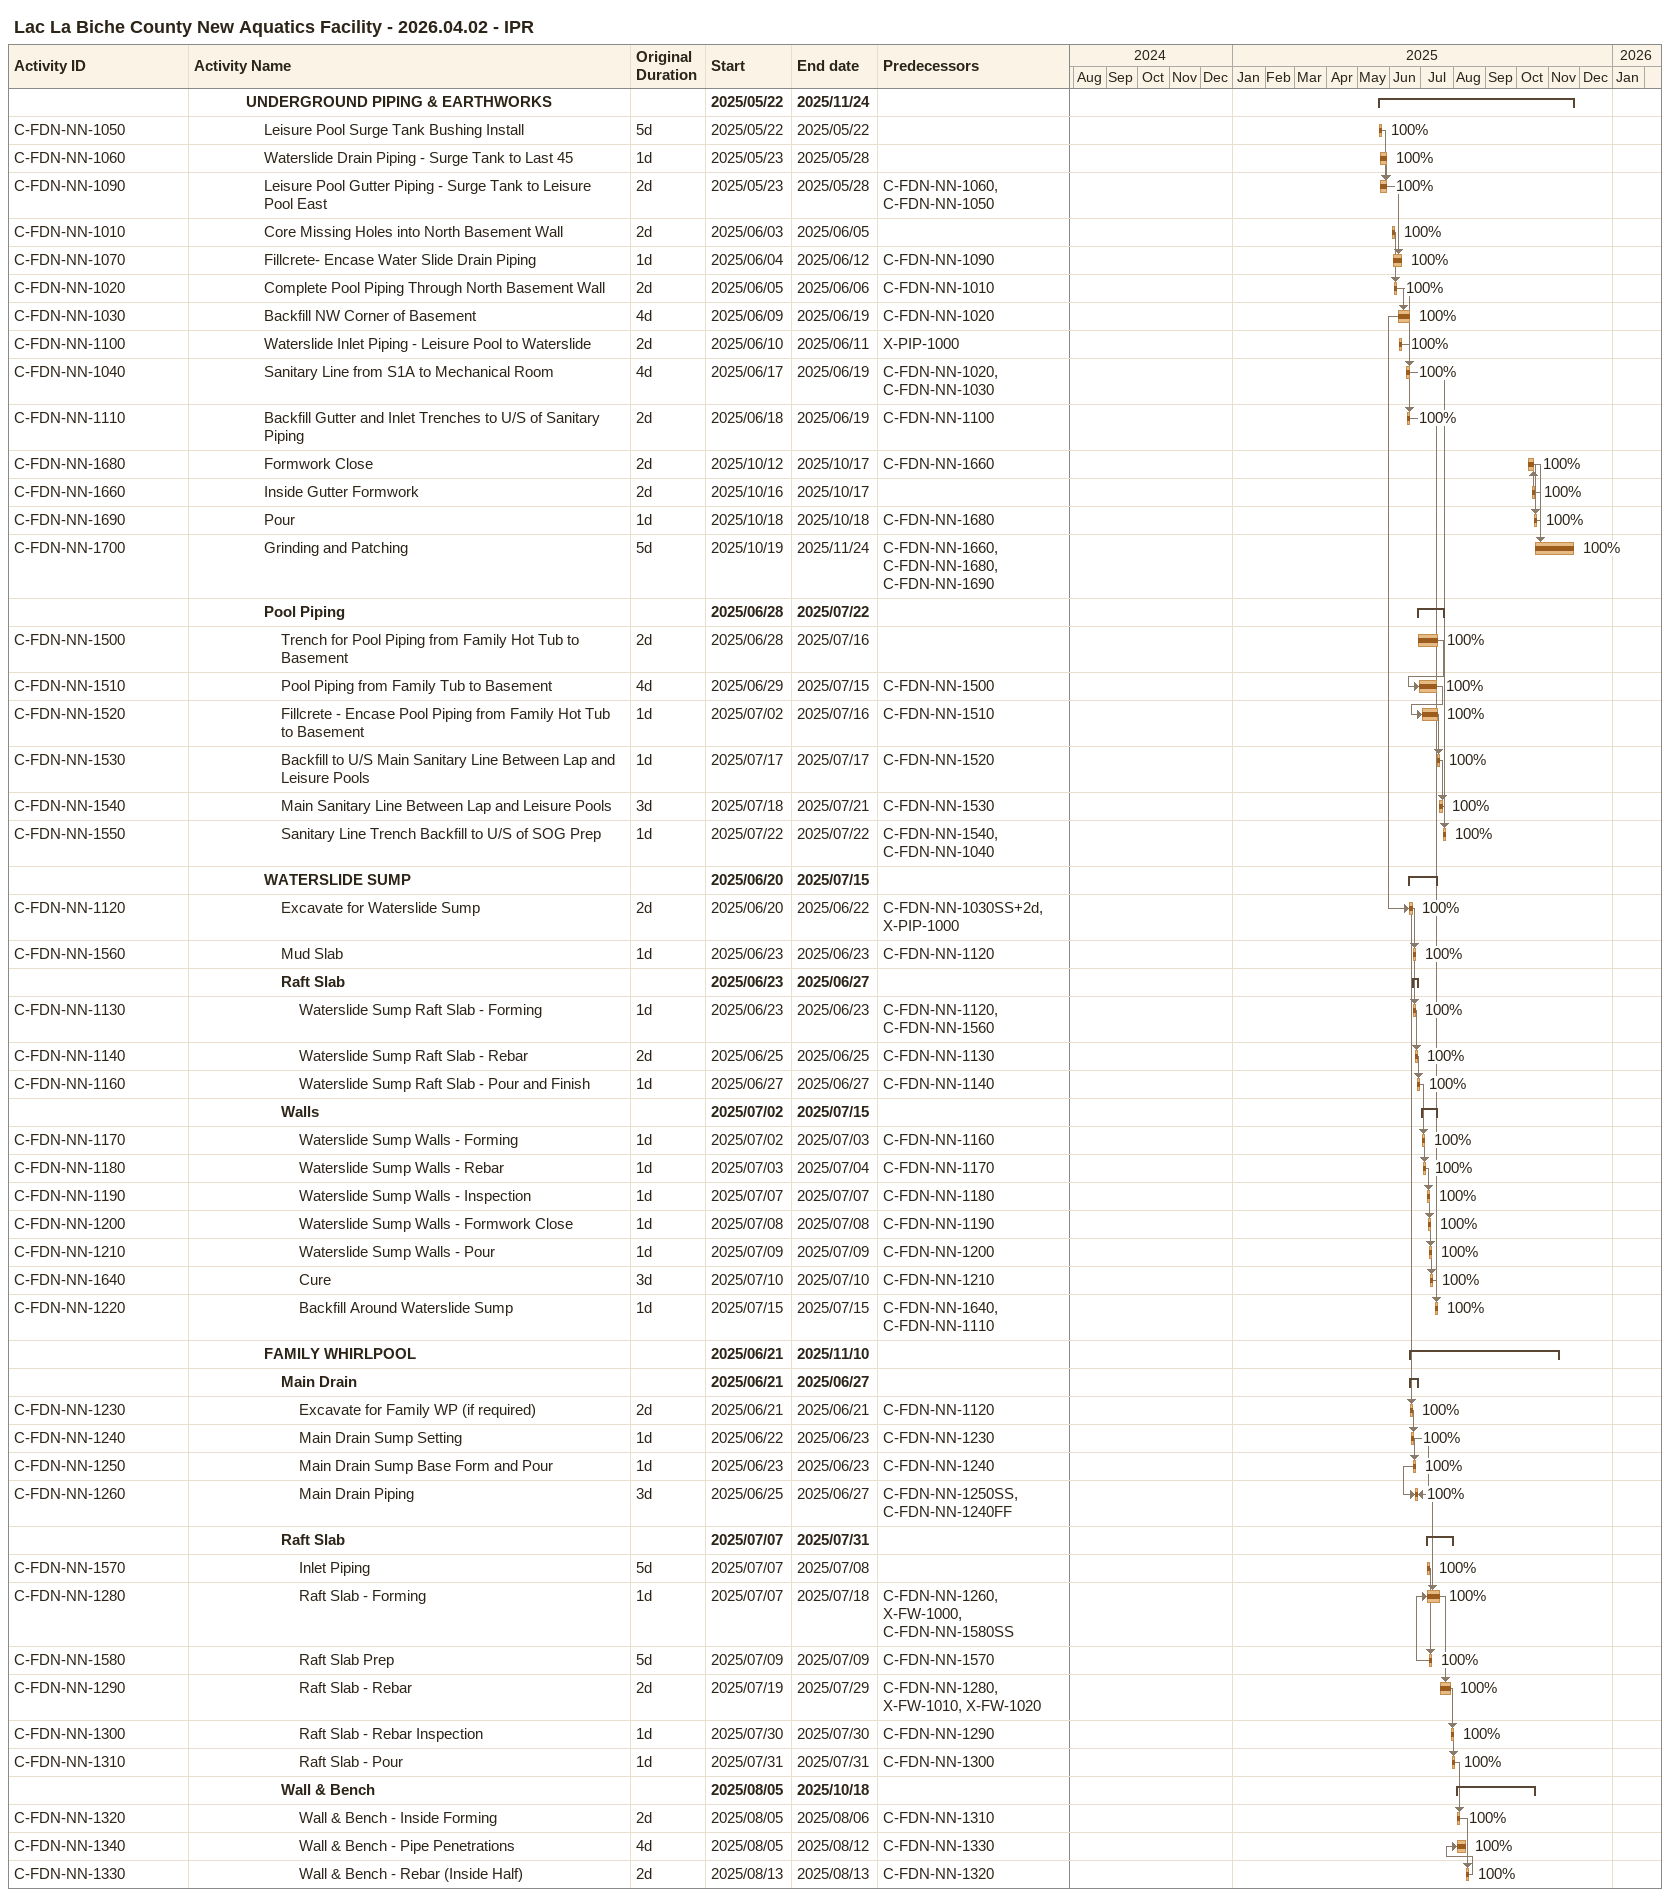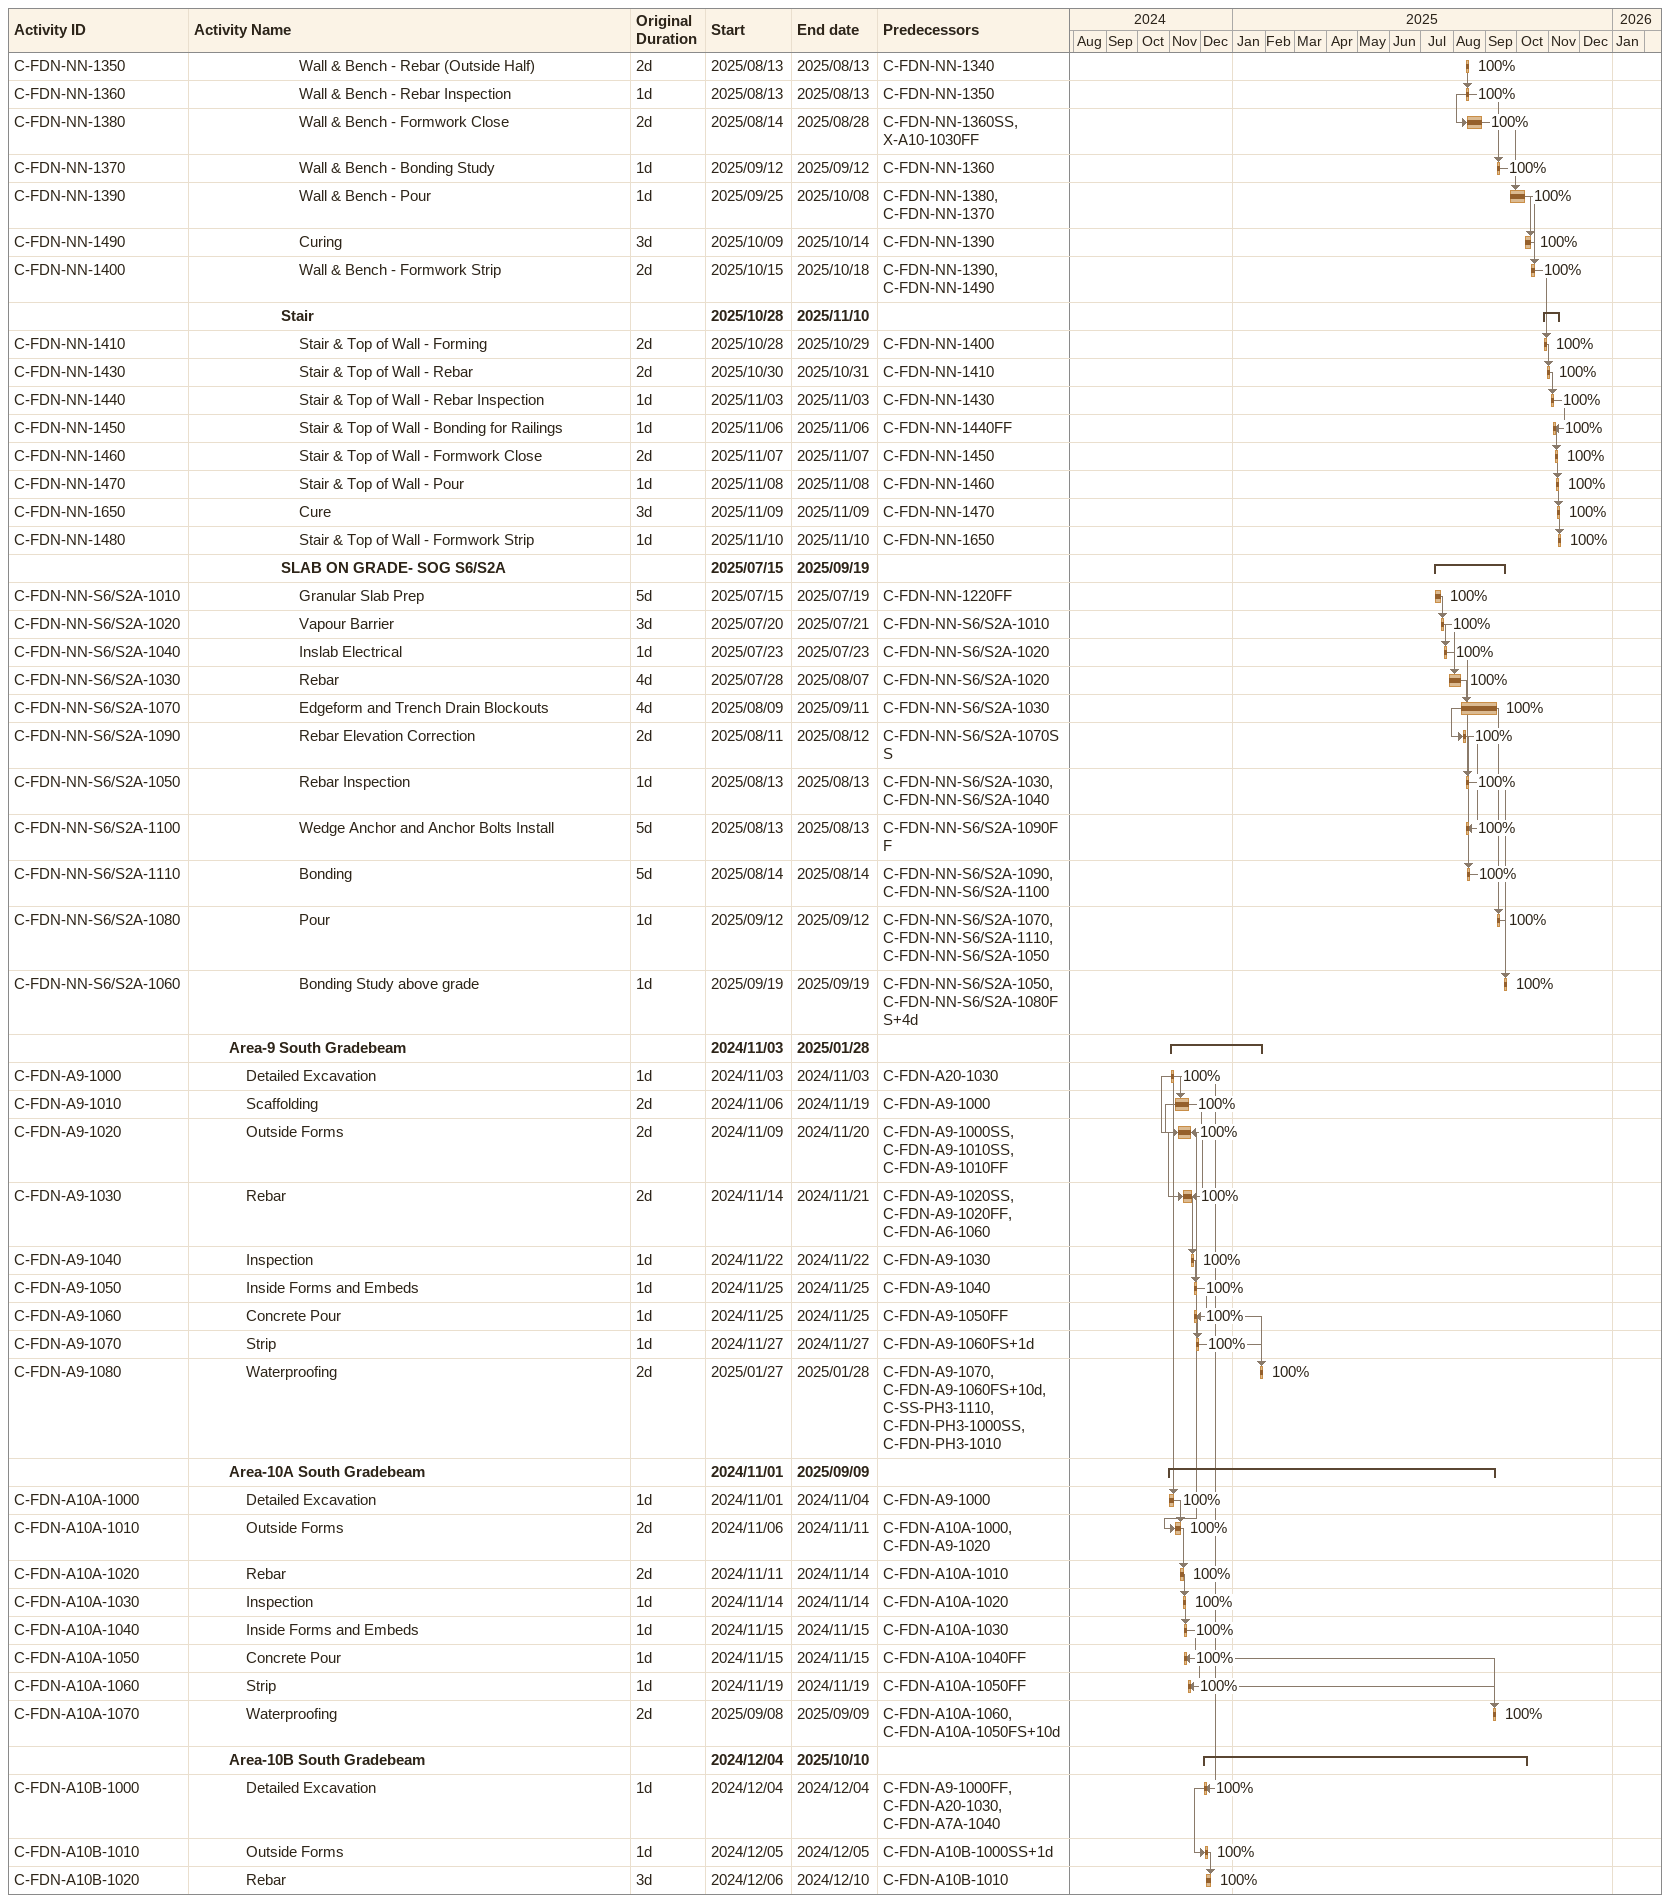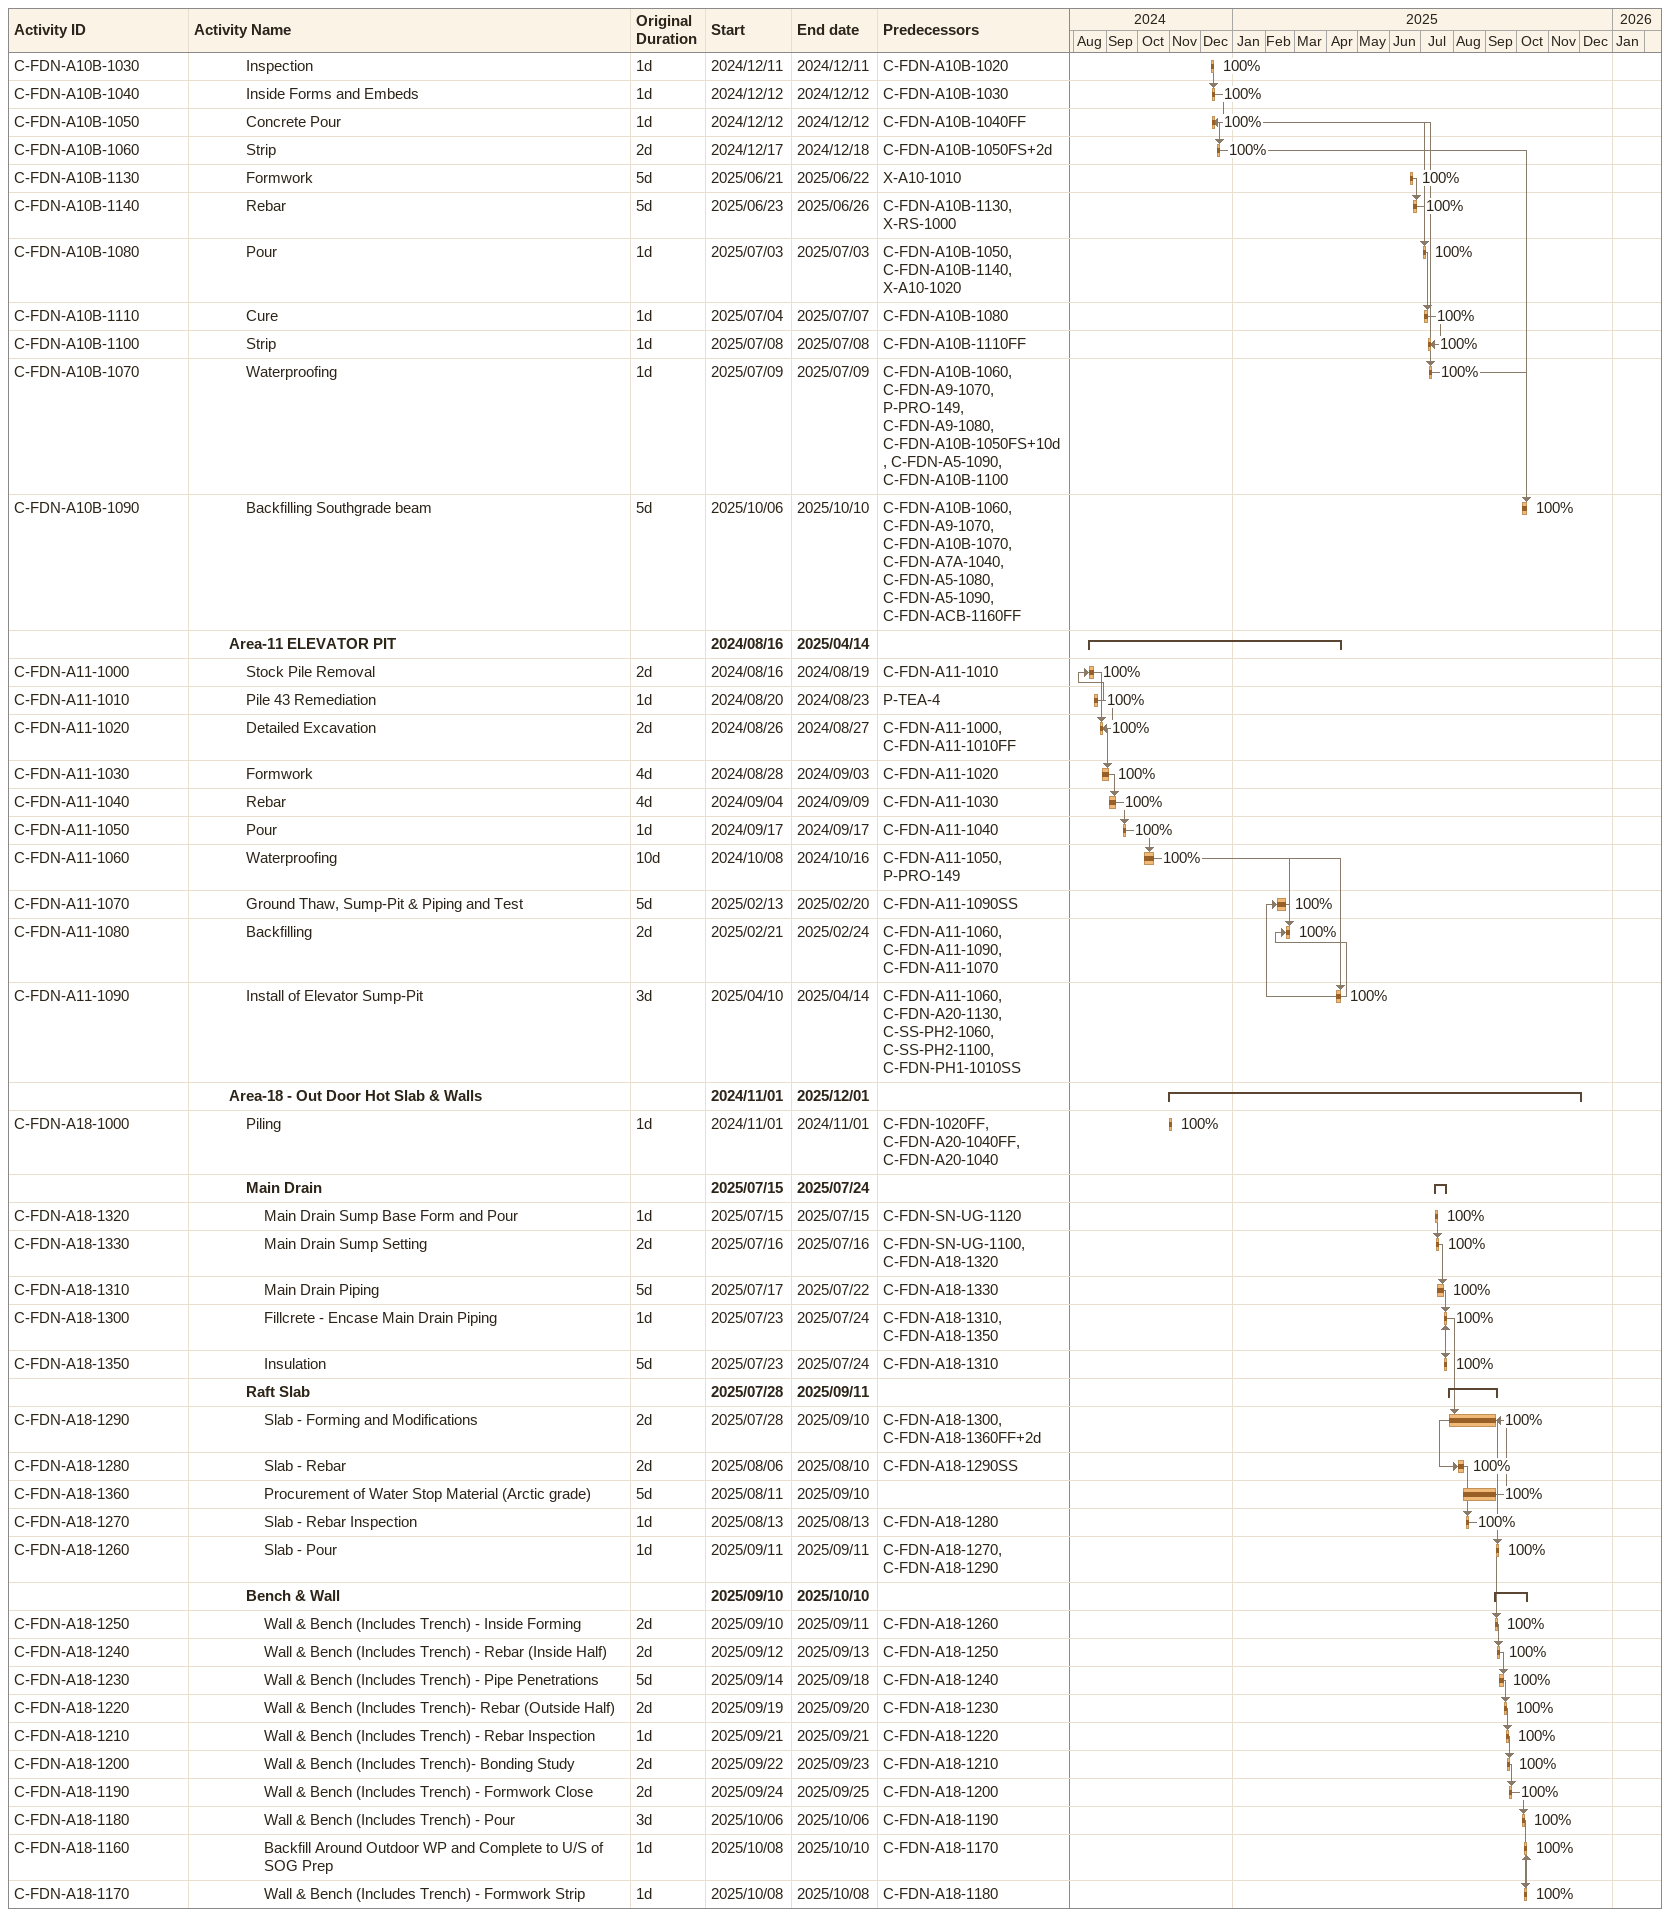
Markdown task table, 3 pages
Lac La Biche County New Aquatics Facility - 2026.04.02 - IPR

| ID | Level | Task | Original duration | Start | Finish | Predecessors | % complete |
|---|---|---|---|---|---|---|---|
|  | 4 | **UNDERGROUND PIPING & EARTHWORKS** |  | 2025-05-22 | 2025-11-24 |  |  |
| C-FDN-NN-1050 | 5 | Leisure Pool Surge Tank Bushing Install | 5d | 2025-05-22 | 2025-05-22 |  | 100 |
| C-FDN-NN-1060 | 5 | Waterslide Drain Piping - Surge Tank to Last 45 | 1d | 2025-05-23 | 2025-05-28 |  | 100 |
| C-FDN-NN-1090 | 5 | Leisure Pool Gutter Piping - Surge Tank to Leisure Pool East | 2d | 2025-05-23 | 2025-05-28 | C-FDN-NN-1060, C-FDN-NN-1050 | 100 |
| C-FDN-NN-1010 | 5 | Core Missing Holes into North Basement Wall | 2d | 2025-06-03 | 2025-06-05 |  | 100 |
| C-FDN-NN-1070 | 5 | Fillcrete- Encase Water Slide Drain Piping | 1d | 2025-06-04 | 2025-06-12 | C-FDN-NN-1090 | 100 |
| C-FDN-NN-1020 | 5 | Complete Pool Piping Through North Basement Wall | 2d | 2025-06-05 | 2025-06-06 | C-FDN-NN-1010 | 100 |
| C-FDN-NN-1030 | 5 | Backfill NW Corner of Basement | 4d | 2025-06-09 | 2025-06-19 | C-FDN-NN-1020 | 100 |
| C-FDN-NN-1100 | 5 | Waterslide Inlet Piping - Leisure Pool to Waterslide | 2d | 2025-06-10 | 2025-06-11 | X-PIP-1000 | 100 |
| C-FDN-NN-1040 | 5 | Sanitary Line from S1A to Mechanical Room | 4d | 2025-06-17 | 2025-06-19 | C-FDN-NN-1020, C-FDN-NN-1030 | 100 |
| C-FDN-NN-1110 | 5 | Backfill Gutter and Inlet Trenches to U/S of Sanitary Piping | 2d | 2025-06-18 | 2025-06-19 | C-FDN-NN-1100 | 100 |
| C-FDN-NN-1680 | 5 | Formwork Close | 2d | 2025-10-12 | 2025-10-17 | C-FDN-NN-1660 | 100 |
| C-FDN-NN-1660 | 5 | Inside Gutter Formwork | 2d | 2025-10-16 | 2025-10-17 |  | 100 |
| C-FDN-NN-1690 | 5 | Pour | 1d | 2025-10-18 | 2025-10-18 | C-FDN-NN-1680 | 100 |
| C-FDN-NN-1700 | 5 | Grinding and Patching | 5d | 2025-10-19 | 2025-11-24 | C-FDN-NN-1660, C-FDN-NN-1680, C-FDN-NN-1690 | 100 |
|  | 5 | **Pool Piping** |  | 2025-06-28 | 2025-07-22 |  |  |
| C-FDN-NN-1500 | 6 | Trench for Pool Piping from Family Hot Tub to Basement | 2d | 2025-06-28 | 2025-07-16 |  | 100 |
| C-FDN-NN-1510 | 6 | Pool Piping from Family Tub to Basement | 4d | 2025-06-29 | 2025-07-15 | C-FDN-NN-1500 | 100 |
| C-FDN-NN-1520 | 6 | Fillcrete - Encase Pool Piping from Family Hot Tub to Basement | 1d | 2025-07-02 | 2025-07-16 | C-FDN-NN-1510 | 100 |
| C-FDN-NN-1530 | 6 | Backfill to U/S Main Sanitary Line Between Lap and Leisure Pools | 1d | 2025-07-17 | 2025-07-17 | C-FDN-NN-1520 | 100 |
| C-FDN-NN-1540 | 6 | Main Sanitary Line Between Lap and Leisure Pools | 3d | 2025-07-18 | 2025-07-21 | C-FDN-NN-1530 | 100 |
| C-FDN-NN-1550 | 6 | Sanitary Line Trench Backfill to U/S of SOG Prep | 1d | 2025-07-22 | 2025-07-22 | C-FDN-NN-1540, C-FDN-NN-1040 | 100 |
|  | 5 | **WATERSLIDE SUMP** |  | 2025-06-20 | 2025-07-15 |  |  |
| C-FDN-NN-1120 | 6 | Excavate for Waterslide Sump | 2d | 2025-06-20 | 2025-06-22 | C-FDN-NN-1030SS+2d, X-PIP-1000 | 100 |
| C-FDN-NN-1560 | 6 | Mud Slab | 1d | 2025-06-23 | 2025-06-23 | C-FDN-NN-1120 | 100 |
|  | 6 | **Raft Slab** |  | 2025-06-23 | 2025-06-27 |  |  |
| C-FDN-NN-1130 | 7 | Waterslide Sump Raft Slab - Forming | 1d | 2025-06-23 | 2025-06-23 | C-FDN-NN-1120, C-FDN-NN-1560 | 100 |
| C-FDN-NN-1140 | 7 | Waterslide Sump Raft Slab - Rebar | 2d | 2025-06-25 | 2025-06-25 | C-FDN-NN-1130 | 100 |
| C-FDN-NN-1160 | 7 | Waterslide Sump Raft Slab - Pour and Finish | 1d | 2025-06-27 | 2025-06-27 | C-FDN-NN-1140 | 100 |
|  | 6 | **Walls** |  | 2025-07-02 | 2025-07-15 |  |  |
| C-FDN-NN-1170 | 7 | Waterslide Sump Walls - Forming | 1d | 2025-07-02 | 2025-07-03 | C-FDN-NN-1160 | 100 |
| C-FDN-NN-1180 | 7 | Waterslide Sump Walls - Rebar | 1d | 2025-07-03 | 2025-07-04 | C-FDN-NN-1170 | 100 |
| C-FDN-NN-1190 | 7 | Waterslide Sump Walls - Inspection | 1d | 2025-07-07 | 2025-07-07 | C-FDN-NN-1180 | 100 |
| C-FDN-NN-1200 | 7 | Waterslide Sump Walls - Formwork Close | 1d | 2025-07-08 | 2025-07-08 | C-FDN-NN-1190 | 100 |
| C-FDN-NN-1210 | 7 | Waterslide Sump Walls - Pour | 1d | 2025-07-09 | 2025-07-09 | C-FDN-NN-1200 | 100 |
| C-FDN-NN-1640 | 7 | Cure | 3d | 2025-07-10 | 2025-07-10 | C-FDN-NN-1210 | 100 |
| C-FDN-NN-1220 | 7 | Backfill Around Waterslide Sump | 1d | 2025-07-15 | 2025-07-15 | C-FDN-NN-1640, C-FDN-NN-1110 | 100 |
|  | 5 | **FAMILY WHIRLPOOL** |  | 2025-06-21 | 2025-11-10 |  |  |
|  | 6 | **Main Drain** |  | 2025-06-21 | 2025-06-27 |  |  |
| C-FDN-NN-1230 | 7 | Excavate for Family WP (if required) | 2d | 2025-06-21 | 2025-06-21 | C-FDN-NN-1120 | 100 |
| C-FDN-NN-1240 | 7 | Main Drain Sump Setting | 1d | 2025-06-22 | 2025-06-23 | C-FDN-NN-1230 | 100 |
| C-FDN-NN-1250 | 7 | Main Drain Sump Base Form and Pour | 1d | 2025-06-23 | 2025-06-23 | C-FDN-NN-1240 | 100 |
| C-FDN-NN-1260 | 7 | Main Drain Piping | 3d | 2025-06-25 | 2025-06-27 | C-FDN-NN-1250SS, C-FDN-NN-1240FF | 100 |
|  | 6 | **Raft Slab** |  | 2025-07-07 | 2025-07-31 |  |  |
| C-FDN-NN-1570 | 7 | Inlet Piping | 5d | 2025-07-07 | 2025-07-08 |  | 100 |
| C-FDN-NN-1280 | 7 | Raft Slab - Forming | 1d | 2025-07-07 | 2025-07-18 | C-FDN-NN-1260, X-FW-1000, C-FDN-NN-1580SS | 100 |
| C-FDN-NN-1580 | 7 | Raft Slab Prep | 5d | 2025-07-09 | 2025-07-09 | C-FDN-NN-1570 | 100 |
| C-FDN-NN-1290 | 7 | Raft Slab - Rebar | 2d | 2025-07-19 | 2025-07-29 | C-FDN-NN-1280, X-FW-1010, X-FW-1020 | 100 |
| C-FDN-NN-1300 | 7 | Raft Slab - Rebar Inspection | 1d | 2025-07-30 | 2025-07-30 | C-FDN-NN-1290 | 100 |
| C-FDN-NN-1310 | 7 | Raft Slab - Pour | 1d | 2025-07-31 | 2025-07-31 | C-FDN-NN-1300 | 100 |
|  | 6 | **Wall & Bench** |  | 2025-08-05 | 2025-10-18 |  |  |
| C-FDN-NN-1320 | 7 | Wall & Bench - Inside Forming | 2d | 2025-08-05 | 2025-08-06 | C-FDN-NN-1310 | 100 |
| C-FDN-NN-1340 | 7 | Wall & Bench - Pipe Penetrations | 4d | 2025-08-05 | 2025-08-12 | C-FDN-NN-1330 | 100 |
| C-FDN-NN-1330 | 7 | Wall & Bench - Rebar (Inside Half) | 2d | 2025-08-13 | 2025-08-13 | C-FDN-NN-1320 | 100 |
| C-FDN-NN-1350 | 7 | Wall & Bench - Rebar (Outside Half) | 2d | 2025-08-13 | 2025-08-13 | C-FDN-NN-1340 | 100 |
| C-FDN-NN-1360 | 7 | Wall & Bench - Rebar Inspection | 1d | 2025-08-13 | 2025-08-13 | C-FDN-NN-1350 | 100 |
| C-FDN-NN-1380 | 7 | Wall & Bench - Formwork Close | 2d | 2025-08-14 | 2025-08-28 | C-FDN-NN-1360SS, X-A10-1030FF | 100 |
| C-FDN-NN-1370 | 7 | Wall & Bench - Bonding Study | 1d | 2025-09-12 | 2025-09-12 | C-FDN-NN-1360 | 100 |
| C-FDN-NN-1390 | 7 | Wall & Bench - Pour | 1d | 2025-09-25 | 2025-10-08 | C-FDN-NN-1380, C-FDN-NN-1370 | 100 |
| C-FDN-NN-1490 | 7 | Curing | 3d | 2025-10-09 | 2025-10-14 | C-FDN-NN-1390 | 100 |
| C-FDN-NN-1400 | 7 | Wall & Bench - Formwork Strip | 2d | 2025-10-15 | 2025-10-18 | C-FDN-NN-1390, C-FDN-NN-1490 | 100 |
|  | 6 | **Stair** |  | 2025-10-28 | 2025-11-10 |  |  |
| C-FDN-NN-1410 | 7 | Stair & Top of Wall - Forming | 2d | 2025-10-28 | 2025-10-29 | C-FDN-NN-1400 | 100 |
| C-FDN-NN-1430 | 7 | Stair & Top of Wall - Rebar | 2d | 2025-10-30 | 2025-10-31 | C-FDN-NN-1410 | 100 |
| C-FDN-NN-1440 | 7 | Stair & Top of Wall - Rebar Inspection | 1d | 2025-11-03 | 2025-11-03 | C-FDN-NN-1430 | 100 |
| C-FDN-NN-1450 | 7 | Stair & Top of Wall - Bonding for Railings | 1d | 2025-11-06 | 2025-11-06 | C-FDN-NN-1440FF | 100 |
| C-FDN-NN-1460 | 7 | Stair & Top of Wall - Formwork Close | 2d | 2025-11-07 | 2025-11-07 | C-FDN-NN-1450 | 100 |
| C-FDN-NN-1470 | 7 | Stair & Top of Wall - Pour | 1d | 2025-11-08 | 2025-11-08 | C-FDN-NN-1460 | 100 |
| C-FDN-NN-1650 | 7 | Cure | 3d | 2025-11-09 | 2025-11-09 | C-FDN-NN-1470 | 100 |
| C-FDN-NN-1480 | 7 | Stair & Top of Wall - Formwork Strip | 1d | 2025-11-10 | 2025-11-10 | C-FDN-NN-1650 | 100 |
|  | 6 | **SLAB ON GRADE- SOG S6/S2A** |  | 2025-07-15 | 2025-09-19 |  |  |
| C-FDN-NN-S6/S2A-1010 | 7 | Granular Slab Prep | 5d | 2025-07-15 | 2025-07-19 | C-FDN-NN-1220FF | 100 |
| C-FDN-NN-S6/S2A-1020 | 7 | Vapour Barrier | 3d | 2025-07-20 | 2025-07-21 | C-FDN-NN-S6/S2A-1010 | 100 |
| C-FDN-NN-S6/S2A-1040 | 7 | Inslab Electrical | 1d | 2025-07-23 | 2025-07-23 | C-FDN-NN-S6/S2A-1020 | 100 |
| C-FDN-NN-S6/S2A-1030 | 7 | Rebar | 4d | 2025-07-28 | 2025-08-07 | C-FDN-NN-S6/S2A-1020 | 100 |
| C-FDN-NN-S6/S2A-1070 | 7 | Edgeform and Trench Drain Blockouts | 4d | 2025-08-09 | 2025-09-11 | C-FDN-NN-S6/S2A-1030 | 100 |
| C-FDN-NN-S6/S2A-1090 | 7 | Rebar Elevation Correction | 2d | 2025-08-11 | 2025-08-12 | C-FDN-NN-S6/S2A-1070SS | 100 |
| C-FDN-NN-S6/S2A-1050 | 7 | Rebar Inspection | 1d | 2025-08-13 | 2025-08-13 | C-FDN-NN-S6/S2A-1030, C-FDN-NN-S6/S2A-1040 | 100 |
| C-FDN-NN-S6/S2A-1100 | 7 | Wedge Anchor and Anchor Bolts Install | 5d | 2025-08-13 | 2025-08-13 | C-FDN-NN-S6/S2A-1090FF | 100 |
| C-FDN-NN-S6/S2A-1110 | 7 | Bonding | 5d | 2025-08-14 | 2025-08-14 | C-FDN-NN-S6/S2A-1090, C-FDN-NN-S6/S2A-1100 | 100 |
| C-FDN-NN-S6/S2A-1080 | 7 | Pour | 1d | 2025-09-12 | 2025-09-12 | C-FDN-NN-S6/S2A-1070, C-FDN-NN-S6/S2A-1110, C-FDN-NN-S6/S2A-1050 | 100 |
| C-FDN-NN-S6/S2A-1060 | 7 | Bonding Study above grade | 1d | 2025-09-19 | 2025-09-19 | C-FDN-NN-S6/S2A-1050, C-FDN-NN-S6/S2A-1080FS+4d | 100 |
|  | 3 | **Area-9 South Gradebeam** |  | 2024-11-03 | 2025-01-28 |  |  |
| C-FDN-A9-1000 | 4 | Detailed Excavation | 1d | 2024-11-03 | 2024-11-03 | C-FDN-A20-1030 | 100 |
| C-FDN-A9-1010 | 4 | Scaffolding | 2d | 2024-11-06 | 2024-11-19 | C-FDN-A9-1000 | 100 |
| C-FDN-A9-1020 | 4 | Outside Forms | 2d | 2024-11-09 | 2024-11-20 | C-FDN-A9-1000SS, C-FDN-A9-1010SS, C-FDN-A9-1010FF | 100 |
| C-FDN-A9-1030 | 4 | Rebar | 2d | 2024-11-14 | 2024-11-21 | C-FDN-A9-1020SS, C-FDN-A9-1020FF, C-FDN-A6-1060 | 100 |
| C-FDN-A9-1040 | 4 | Inspection | 1d | 2024-11-22 | 2024-11-22 | C-FDN-A9-1030 | 100 |
| C-FDN-A9-1050 | 4 | Inside Forms and Embeds | 1d | 2024-11-25 | 2024-11-25 | C-FDN-A9-1040 | 100 |
| C-FDN-A9-1060 | 4 | Concrete Pour | 1d | 2024-11-25 | 2024-11-25 | C-FDN-A9-1050FF | 100 |
| C-FDN-A9-1070 | 4 | Strip | 1d | 2024-11-27 | 2024-11-27 | C-FDN-A9-1060FS+1d | 100 |
| C-FDN-A9-1080 | 4 | Waterproofing | 2d | 2025-01-27 | 2025-01-28 | C-FDN-A9-1070, C-FDN-A9-1060FS+10d, C-SS-PH3-1110, C-FDN-PH3-1000SS, C-FDN-PH3-1010 | 100 |
|  | 3 | **Area-10A South Gradebeam** |  | 2024-11-01 | 2025-09-09 |  |  |
| C-FDN-A10A-1000 | 4 | Detailed Excavation | 1d | 2024-11-01 | 2024-11-04 | C-FDN-A9-1000 | 100 |
| C-FDN-A10A-1010 | 4 | Outside Forms | 2d | 2024-11-06 | 2024-11-11 | C-FDN-A10A-1000, C-FDN-A9-1020 | 100 |
| C-FDN-A10A-1020 | 4 | Rebar | 2d | 2024-11-11 | 2024-11-14 | C-FDN-A10A-1010 | 100 |
| C-FDN-A10A-1030 | 4 | Inspection | 1d | 2024-11-14 | 2024-11-14 | C-FDN-A10A-1020 | 100 |
| C-FDN-A10A-1040 | 4 | Inside Forms and Embeds | 1d | 2024-11-15 | 2024-11-15 | C-FDN-A10A-1030 | 100 |
| C-FDN-A10A-1050 | 4 | Concrete Pour | 1d | 2024-11-15 | 2024-11-15 | C-FDN-A10A-1040FF | 100 |
| C-FDN-A10A-1060 | 4 | Strip | 1d | 2024-11-19 | 2024-11-19 | C-FDN-A10A-1050FF | 100 |
| C-FDN-A10A-1070 | 4 | Waterproofing | 2d | 2025-09-08 | 2025-09-09 | C-FDN-A10A-1060, C-FDN-A10A-1050FS+10d | 100 |
|  | 3 | **Area-10B South Gradebeam** |  | 2024-12-04 | 2025-10-10 |  |  |
| C-FDN-A10B-1000 | 4 | Detailed Excavation | 1d | 2024-12-04 | 2024-12-04 | C-FDN-A9-1000FF, C-FDN-A20-1030, C-FDN-A7A-1040 | 100 |
| C-FDN-A10B-1010 | 4 | Outside Forms | 1d | 2024-12-05 | 2024-12-05 | C-FDN-A10B-1000SS+1d | 100 |
| C-FDN-A10B-1020 | 4 | Rebar | 3d | 2024-12-06 | 2024-12-10 | C-FDN-A10B-1010 | 100 |
| C-FDN-A10B-1030 | 4 | Inspection | 1d | 2024-12-11 | 2024-12-11 | C-FDN-A10B-1020 | 100 |
| C-FDN-A10B-1040 | 4 | Inside Forms and Embeds | 1d | 2024-12-12 | 2024-12-12 | C-FDN-A10B-1030 | 100 |
| C-FDN-A10B-1050 | 4 | Concrete Pour | 1d | 2024-12-12 | 2024-12-12 | C-FDN-A10B-1040FF | 100 |
| C-FDN-A10B-1060 | 4 | Strip | 2d | 2024-12-17 | 2024-12-18 | C-FDN-A10B-1050FS+2d | 100 |
| C-FDN-A10B-1130 | 4 | Formwork | 5d | 2025-06-21 | 2025-06-22 | X-A10-1010 | 100 |
| C-FDN-A10B-1140 | 4 | Rebar | 5d | 2025-06-23 | 2025-06-26 | C-FDN-A10B-1130, X-RS-1000 | 100 |
| C-FDN-A10B-1080 | 4 | Pour | 1d | 2025-07-03 | 2025-07-03 | C-FDN-A10B-1050, C-FDN-A10B-1140, X-A10-1020 | 100 |
| C-FDN-A10B-1110 | 4 | Cure | 1d | 2025-07-04 | 2025-07-07 | C-FDN-A10B-1080 | 100 |
| C-FDN-A10B-1100 | 4 | Strip | 1d | 2025-07-08 | 2025-07-08 | C-FDN-A10B-1110FF | 100 |
| C-FDN-A10B-1070 | 4 | Waterproofing | 1d | 2025-07-09 | 2025-07-09 | C-FDN-A10B-1060, C-FDN-A9-1070, P-PRO-149, C-FDN-A9-1080, C-FDN-A10B-1050FS+10d, C-FDN-A5-1090, C-FDN-A10B-1100 | 100 |
| C-FDN-A10B-1090 | 4 | Backfilling Southgrade beam | 5d | 2025-10-06 | 2025-10-10 | C-FDN-A10B-1060, C-FDN-A9-1070, C-FDN-A10B-1070, C-FDN-A7A-1040, C-FDN-A5-1080, C-FDN-A5-1090, C-FDN-ACB-1160FF | 100 |
|  | 3 | **Area-11 ELEVATOR PIT** |  | 2024-08-16 | 2025-04-14 |  |  |
| C-FDN-A11-1000 | 4 | Stock Pile Removal | 2d | 2024-08-16 | 2024-08-19 | C-FDN-A11-1010 | 100 |
| C-FDN-A11-1010 | 4 | Pile 43 Remediation | 1d | 2024-08-20 | 2024-08-23 | P-TEA-4 | 100 |
| C-FDN-A11-1020 | 4 | Detailed Excavation | 2d | 2024-08-26 | 2024-08-27 | C-FDN-A11-1000, C-FDN-A11-1010FF | 100 |
| C-FDN-A11-1030 | 4 | Formwork | 4d | 2024-08-28 | 2024-09-03 | C-FDN-A11-1020 | 100 |
| C-FDN-A11-1040 | 4 | Rebar | 4d | 2024-09-04 | 2024-09-09 | C-FDN-A11-1030 | 100 |
| C-FDN-A11-1050 | 4 | Pour | 1d | 2024-09-17 | 2024-09-17 | C-FDN-A11-1040 | 100 |
| C-FDN-A11-1060 | 4 | Waterproofing | 10d | 2024-10-08 | 2024-10-16 | C-FDN-A11-1050, P-PRO-149 | 100 |
| C-FDN-A11-1070 | 4 | Ground Thaw, Sump-Pit & Piping and Test | 5d | 2025-02-13 | 2025-02-20 | C-FDN-A11-1090SS | 100 |
| C-FDN-A11-1080 | 4 | Backfilling | 2d | 2025-02-21 | 2025-02-24 | C-FDN-A11-1060, C-FDN-A11-1090, C-FDN-A11-1070 | 100 |
| C-FDN-A11-1090 | 4 | Install of Elevator Sump-Pit | 3d | 2025-04-10 | 2025-04-14 | C-FDN-A11-1060, C-FDN-A20-1130, C-SS-PH2-1060, C-SS-PH2-1100, C-FDN-PH1-1010SS | 100 |
|  | 3 | **Area-18 - Out Door Hot Slab & Walls** |  | 2024-11-01 | 2025-12-01 |  |  |
| C-FDN-A18-1000 | 4 | Piling | 1d | 2024-11-01 | 2024-11-01 | C-FDN-1020FF, C-FDN-A20-1040FF, C-FDN-A20-1040 | 100 |
|  | 4 | **Main Drain** |  | 2025-07-15 | 2025-07-24 |  |  |
| C-FDN-A18-1320 | 5 | Main Drain Sump Base Form and Pour | 1d | 2025-07-15 | 2025-07-15 | C-FDN-SN-UG-1120 | 100 |
| C-FDN-A18-1330 | 5 | Main Drain Sump Setting | 2d | 2025-07-16 | 2025-07-16 | C-FDN-SN-UG-1100, C-FDN-A18-1320 | 100 |
| C-FDN-A18-1310 | 5 | Main Drain Piping | 5d | 2025-07-17 | 2025-07-22 | C-FDN-A18-1330 | 100 |
| C-FDN-A18-1300 | 5 | Fillcrete - Encase Main Drain Piping | 1d | 2025-07-23 | 2025-07-24 | C-FDN-A18-1310, C-FDN-A18-1350 | 100 |
| C-FDN-A18-1350 | 5 | Insulation | 5d | 2025-07-23 | 2025-07-24 | C-FDN-A18-1310 | 100 |
|  | 4 | **Raft Slab** |  | 2025-07-28 | 2025-09-11 |  |  |
| C-FDN-A18-1290 | 5 | Slab - Forming and Modifications | 2d | 2025-07-28 | 2025-09-10 | C-FDN-A18-1300, C-FDN-A18-1360FF+2d | 100 |
| C-FDN-A18-1280 | 5 | Slab - Rebar | 2d | 2025-08-06 | 2025-08-10 | C-FDN-A18-1290SS | 100 |
| C-FDN-A18-1360 | 5 | Procurement of Water Stop Material (Arctic grade) | 5d | 2025-08-11 | 2025-09-10 |  | 100 |
| C-FDN-A18-1270 | 5 | Slab - Rebar Inspection | 1d | 2025-08-13 | 2025-08-13 | C-FDN-A18-1280 | 100 |
| C-FDN-A18-1260 | 5 | Slab - Pour | 1d | 2025-09-11 | 2025-09-11 | C-FDN-A18-1270, C-FDN-A18-1290 | 100 |
|  | 4 | **Bench & Wall** |  | 2025-09-10 | 2025-10-10 |  |  |
| C-FDN-A18-1250 | 5 | Wall & Bench (Includes Trench) - Inside Forming | 2d | 2025-09-10 | 2025-09-11 | C-FDN-A18-1260 | 100 |
| C-FDN-A18-1240 | 5 | Wall & Bench (Includes Trench) - Rebar (Inside Half) | 2d | 2025-09-12 | 2025-09-13 | C-FDN-A18-1250 | 100 |
| C-FDN-A18-1230 | 5 | Wall & Bench (Includes Trench) - Pipe Penetrations | 5d | 2025-09-14 | 2025-09-18 | C-FDN-A18-1240 | 100 |
| C-FDN-A18-1220 | 5 | Wall & Bench (Includes Trench)- Rebar (Outside Half) | 2d | 2025-09-19 | 2025-09-20 | C-FDN-A18-1230 | 100 |
| C-FDN-A18-1210 | 5 | Wall & Bench (Includes Trench) - Rebar Inspection | 1d | 2025-09-21 | 2025-09-21 | C-FDN-A18-1220 | 100 |
| C-FDN-A18-1200 | 5 | Wall & Bench (Includes Trench)- Bonding Study | 2d | 2025-09-22 | 2025-09-23 | C-FDN-A18-1210 | 100 |
| C-FDN-A18-1190 | 5 | Wall & Bench (Includes Trench) - Formwork Close | 2d | 2025-09-24 | 2025-09-25 | C-FDN-A18-1200 | 100 |
| C-FDN-A18-1180 | 5 | Wall & Bench (Includes Trench) - Pour | 3d | 2025-10-06 | 2025-10-06 | C-FDN-A18-1190 | 100 |
| C-FDN-A18-1160 | 5 | Backfill Around Outdoor WP and Complete to U/S of SOG Prep | 1d | 2025-10-08 | 2025-10-10 | C-FDN-A18-1170 | 100 |
| C-FDN-A18-1170 | 5 | Wall & Bench (Includes Trench) - Formwork Strip | 1d | 2025-10-08 | 2025-10-08 | C-FDN-A18-1180 | 100 |
